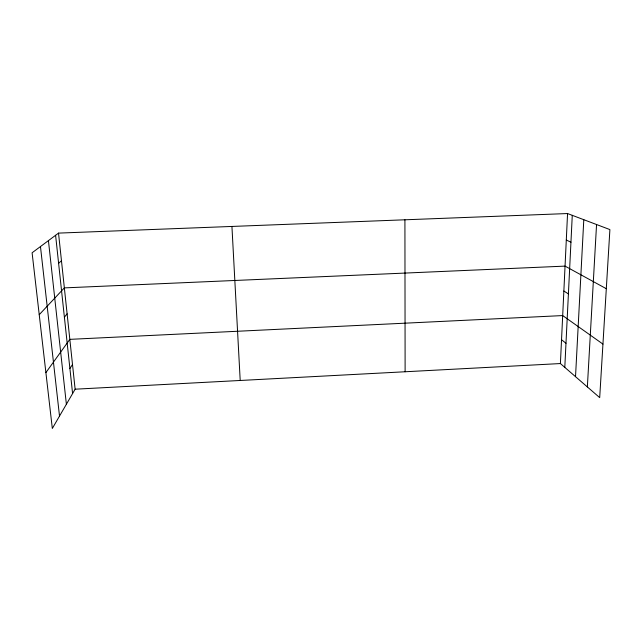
<?xml version="1.0" encoding="UTF-8"?>
<svg xmlns="http://www.w3.org/2000/svg" width="642" height="642" viewBox="0 0 642 642"><rect width="100%" height="100%" fill="white"/><g stroke="black" fill="none" stroke-linecap="round" stroke-linejoin="round"><path stroke-width="0.96" d="M567.56 213.545L609.9 229.587L599.692 397.623L560.402 363.557L567.56 213.545L58.526 233.11L32.1 252.779L52.323 428.455L75.13 389.196L58.526 233.11M564.799 367.368L572.271 215.327M575.521 376.669L583.795 219.692M587.358 386.933L596.554 224.531M69.906 368.508L72.506 364.471M45.895 372.601L69.826 339.353L562.697 315.575L602.942 344.096M64.393 317.164L67.113 313.826M39.226 314.7L64.352 287.889L565.056 266.117L606.305 288.707M58.607 263.316L61.463 260.732M75.13 389.196L560.402 363.557M566.3 240.044L570.955 242.203M563.869 291.035L568.411 293.892M561.541 339.746L565.987 343.253M40.47 246.552L59.513 416.08M48.431 240.622L66.383 404.251M55.597 235.285L72.594 393.57M231.931 226.441L240.204 380.473M404.917 219.797L405.118 371.766"/></g></svg>
